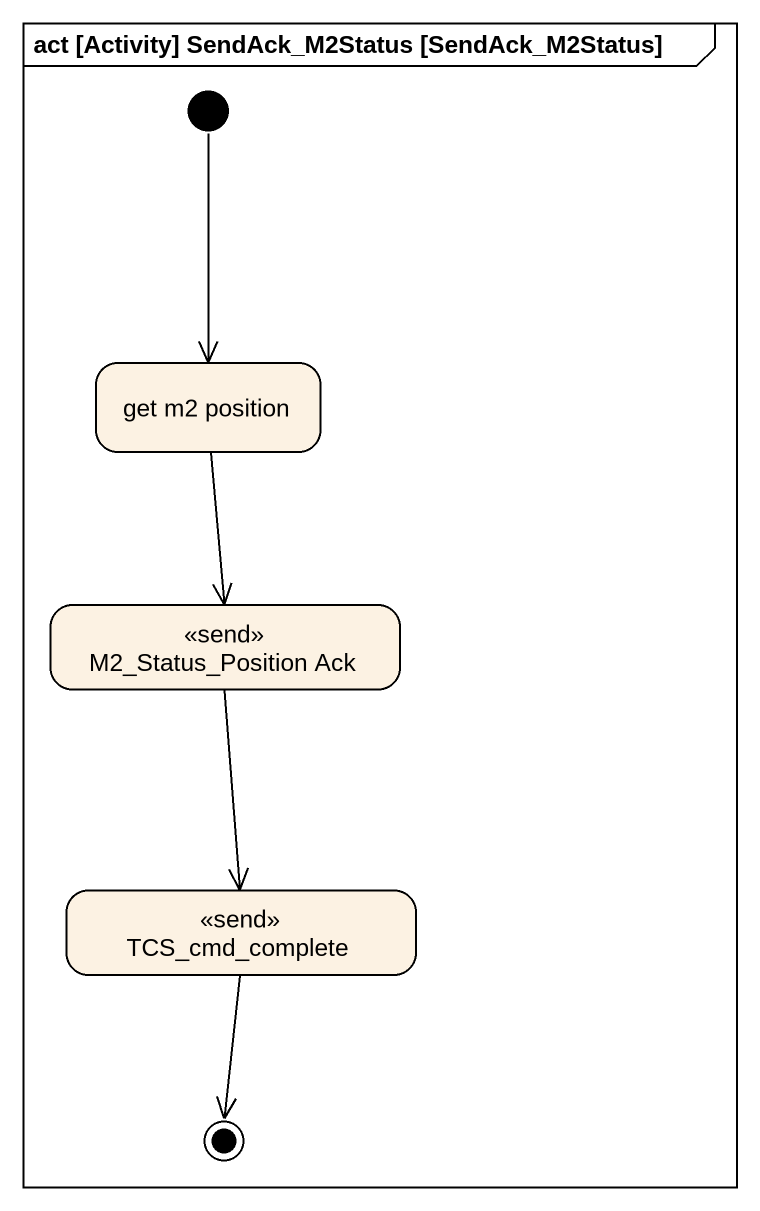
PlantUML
@startuml
mainframe act [Activity] SendAck_M2Status [SendAck_M2Status]
hide empty description
state "get m2 position" as get_m2_position
state "M2_Status_Position Ack" as M2_Status_Position_Ack <<send>>
state TCS_cmd_complete <<send>>
[*] --> get_m2_position
get_m2_position --> M2_Status_Position_Ack
M2_Status_Position_Ack --> TCS_cmd_complete
TCS_cmd_complete --> [*]
@enduml
